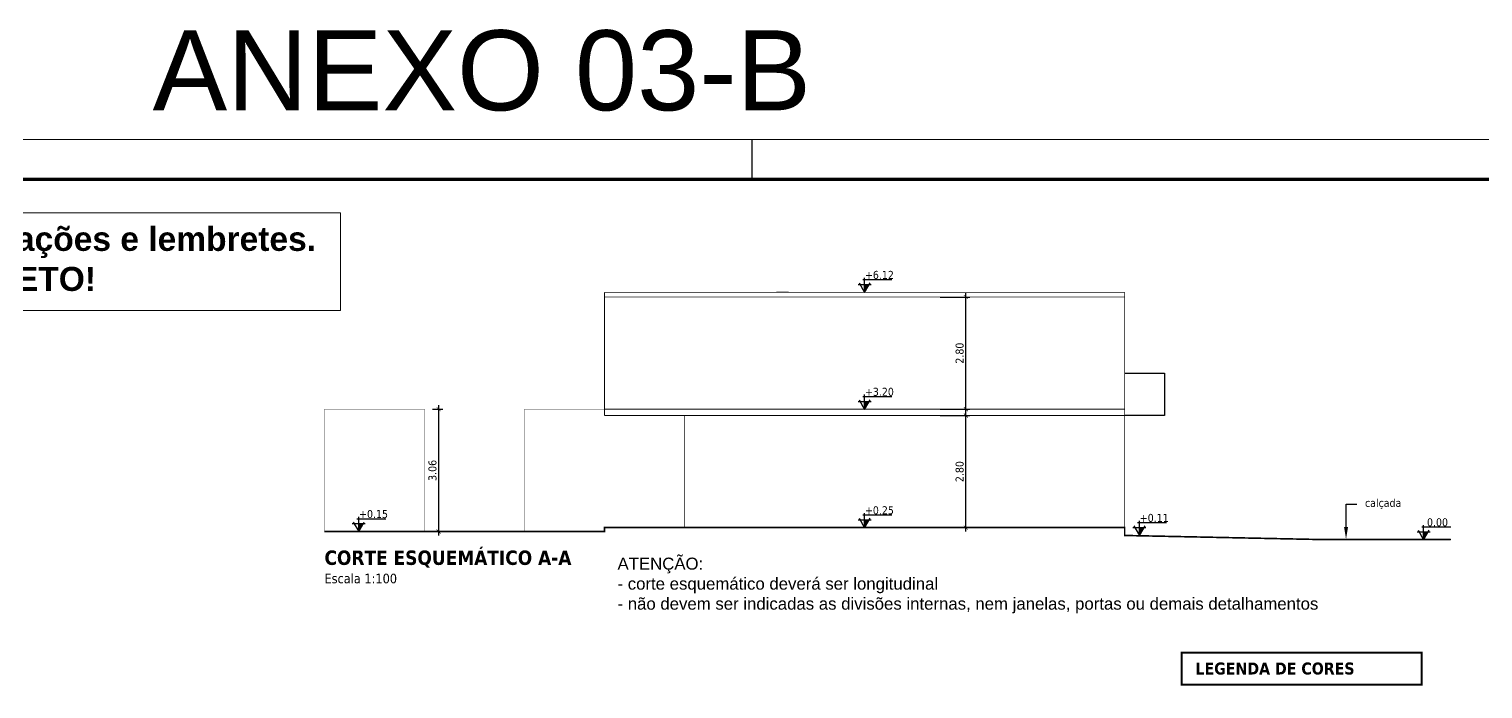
# Model space of a CAD drawing. Extents: x 1213.3 to 1312.5, y 1263.9 to 1309.5.
# Drawn here: x 1248.2 to 1284.54, y 1293.05 to 1309.53 of the extents above; entities that cross this region are included whole.
import ezdxf
from ezdxf import colors
from ezdxf.entities.mleader import LeaderData, LeaderLine
from ezdxf.enums import TextEntityAlignment as Align
from ezdxf.math import Vec2, Vec3

# ---------------------------------------------------------------- set-up
doc = ezdxf.new("R2010")
doc.units = 0
doc.layers.add('Observações - NÃO PLOTAR', color=200, linetype='Continuous', plot=False)
doc.styles.add('_arial decreto', font='arial.ttf')
doc.styles.add('_tahoma decreto', font='tahoma.ttf')
doc.dimstyles.new('100 COM LINHAS DECRETO', dxfattribs={"dimtxt": 0.2, "dimasz": 0.1, "dimexe": 0.1, "dimexo": 0.2, "dimgap": 0.05, "dimtad": 1, "dimzin": 4, "dimdsep": 46, "dimtxsty": '_tahoma decreto', "dimblk": 'ARCHTICK', "dimcen": 2, "dimdle": 0.1, "dimazin": 0, "dimtfac": 1, "dimtofl": 0, "dimtmove": 2, "dimatfit": 3, "dimldrblk": 'OPEN30', "dimfxl": 1, "dimtolj": 1, "dimtzin": 0, "dimarcsym": 0})

# ---------------------------------------------------------------- blocks, each defined once
blk = doc.blocks.new('_ArchTick')
at = {"color": 0, "linetype": 'ByBlock', "const_width": 0.15}
blk.add_lwpolyline([(-0.5, -0.5), (0.5, 0.5)], dxfattribs=at)
blk = doc.blocks.new('*D7')
at = {"color": 0, "lineweight": -2, "transparency": 16777216}
for p, q in [((1270.979, 1299.875), (1271.719, 1299.875)), ((1271.619, 1296.975), (1271.619, 1299.975)), ((1270.978, 1297.075), (1271.719, 1297.075))]:
    blk.add_line(p, q, dxfattribs=at)
at = {"layer": 'Defpoints', "color": 0, "ltscale": 2, "transparency": 16777216}
for p in [(1270.779, 1299.875), (1271.619, 1299.875), (1270.778, 1297.075)]:
    blk.add_point(p, dxfattribs=at)
at = {"color": 0, "lineweight": -2, "ltscale": 2, "transparency": 16777216, "xscale": 0.1, "yscale": 0.1, "zscale": 0.1}
for p, rotation in [((1271.619, 1299.875), 90), ((1271.619, 1297.075), 270)]:
    blk.add_blockref('_ArchTick', p, dxfattribs=dict(at, rotation=rotation))
at = {"color": 0, "ltscale": 2, "transparency": 16777216, "insert": (1271.464, 1298.475), "char_height": 0.2, "attachment_point": 5, "rotation": 90, "style": '_tahoma decreto'}
blk.add_mtext('\\A1;2.80', dxfattribs=at)
blk = doc.blocks.new('_Open30')
at = {"color": 0, "linetype": 'ByBlock', "lineweight": -2}
for p, q in [((-1, 0.27), (0, 0)), ((0, 0), (-1, -0.27)), ((0, 0), (-1, 0))]:
    blk.add_line(p, q, dxfattribs=at)
blk = doc.blocks.new('*D8')
at = {"color": 0, "lineweight": -2, "transparency": 16777216}
for p, q in [((1270.979, 1302.835), (1271.719, 1302.835)), ((1271.619, 1299.935), (1271.619, 1302.935)), ((1270.979, 1300.035), (1271.719, 1300.035))]:
    blk.add_line(p, q, dxfattribs=at)
at = {"layer": 'Defpoints', "color": 0, "ltscale": 2, "transparency": 16777216}
for p in [(1270.779, 1302.835), (1271.619, 1302.835), (1270.779, 1300.035)]:
    blk.add_point(p, dxfattribs=at)
at = {"color": 0, "lineweight": -2, "ltscale": 2, "transparency": 16777216, "xscale": 0.1, "yscale": 0.1, "zscale": 0.1}
for p, rotation in [((1271.619, 1302.835), 90), ((1271.619, 1300.035), 270)]:
    blk.add_blockref('_ArchTick', p, dxfattribs=dict(at, rotation=rotation))
at = {"color": 0, "ltscale": 2, "transparency": 16777216, "insert": (1271.464, 1301.435), "char_height": 0.2, "attachment_point": 5, "rotation": 90, "style": '_tahoma decreto'}
blk.add_mtext('\\A1;2.80', dxfattribs=at)
blk = doc.blocks.new('*D9')
at = {"color": 0, "lineweight": -2, "transparency": 16777216}
for p, q in [((1258.285, 1300.035), (1258.542, 1300.035)), ((1258.442, 1296.875), (1258.442, 1300.135)), ((1258.285, 1296.975), (1258.542, 1296.975))]:
    blk.add_line(p, q, dxfattribs=at)
at = {"layer": 'Defpoints', "color": 0, "ltscale": 2, "transparency": 16777216}
for p in [(1258.085, 1300.035), (1258.442, 1300.035), (1258.085, 1296.975)]:
    blk.add_point(p, dxfattribs=at)
at = {"color": 0, "lineweight": -2, "ltscale": 2, "transparency": 16777216, "xscale": 0.1, "yscale": 0.1, "zscale": 0.1}
for p, rotation in [((1258.442, 1300.035), 90), ((1258.442, 1296.975), 270)]:
    blk.add_blockref('_ArchTick', p, dxfattribs=dict(at, rotation=rotation))
at = {"color": 0, "ltscale": 2, "transparency": 16777216, "insert": (1258.288, 1298.505), "char_height": 0.2, "attachment_point": 5, "rotation": 90, "style": '_tahoma decreto'}
blk.add_mtext('\\A1;3.06', dxfattribs=at)
blk = doc.blocks.new('NÃO PLOTAR')
at = {"layer": 'Observações - NÃO PLOTAR', "color": 200, "linetype": 'Continuous', "lineweight": 0}
blk.add_lwpolyline([(1226.798, 1304.939), (1255.987, 1304.939), (1255.987, 1302.504), (1226.798, 1302.504)], close=True, dxfattribs=at)
at = {"layer": 'Observações - NÃO PLOTAR', "color": 200, "linetype": 'Continuous', "lineweight": 0, "attachment_point": 4, "style": '_arial decreto'}
for s, insert, char_height, width in [('{\\fArial|b1|i0|c0|p34;ATENÇÃO: textos em ROXO sao meramente orientações e lembretes. \\P\\pxqc;NÃO PODEM CONSTAR EM PROJETO!}', (1227.664, 1303.785), 0.6, 28.87396), ('ATENÇÃO: \\P- corte esquemático deverá ser longitudinal\\P- não devem ser indicadas as divisões internas, nem janelas, portas ou demais detalhamentos', (1262.912, 1295.63), 0.3, 19.25082)]:
    blk.add_mtext(s, dxfattribs=dict(at, insert=insert, char_height=char_height, width=width))

msp = doc.modelspace()

# ---------------------------------------------------------------- hatches: boundary and pattern name
for points in [[(1269.2039, 1303.1495), (1269.0879, 1303.1495), (1269.0879, 1302.9495)], [(1269.2039, 1300.2295), (1269.0879, 1300.2295), (1269.0879, 1300.0295)], [(1256.5604, 1297.1754), (1256.4444, 1297.1754), (1256.4444, 1296.9754)], [(1269.2039, 1297.2695), (1269.0879, 1297.2695), (1269.0879, 1297.0695)], [(1276.074, 1297.0795), (1275.958, 1297.0795), (1275.958, 1296.8795)], [(1283.1767, 1296.9695), (1283.0607, 1296.9695), (1283.0607, 1296.7695)]]:
    msp.add_hatch(color=7).paths.add_polyline_path(points)

# ---------------------------------------------------------------- linework, layer by layer
at = {"color": 7}
for p, q in [((1266.271, 1306.7748), (1266.271, 1305.7748)), ((1268.9256, 1303.1495), (1269.2501, 1303.1495)), ((1269.0416, 1303.2718), (1269.7647, 1303.2718)), ((1269.0879, 1302.9495), (1269.0879, 1303.3181)), ((1268.9256, 1300.2295), (1269.2501, 1300.2295)), ((1269.0416, 1300.3518), (1269.7647, 1300.3518)), ((1269.0879, 1300.0295), (1269.0879, 1300.3981)), ((1256.3982, 1297.2977), (1257.1213, 1297.2977)), ((1256.4444, 1296.9754), (1256.4444, 1297.3439)), ((1269.0416, 1297.3918), (1269.7647, 1297.3918)), ((1269.0879, 1297.0695), (1269.0879, 1297.4381)), ((1256.2822, 1297.1754), (1256.6067, 1297.1754)), ((1268.9256, 1297.2695), (1269.2501, 1297.2695)), ((1275.7958, 1297.0795), (1276.1202, 1297.0795)), ((1275.9118, 1297.2018), (1276.6348, 1297.2018)), ((1275.958, 1296.8795), (1275.958, 1297.2481)), ((1282.8984, 1296.9695), (1283.2229, 1296.9695)), ((1283.0144, 1297.0918), (1283.7375, 1297.0918)), ((1283.0607, 1296.7695), (1283.0607, 1297.1381))]:
    msp.add_line(p, q, dxfattribs=at)
at = {"color": 7, "linetype": 'Continuous', "lineweight": 0}
for p, q in [((1267.0357, 1302.9554), (1266.8857, 1302.9554)), ((1267.0357, 1302.9554), (1267.1857, 1302.9554)), ((1267.0357, 1300.0354), (1266.8857, 1300.0354)), ((1267.0357, 1300.0354), (1267.1857, 1300.0354)), ((1267.0357, 1297.0754), (1266.8857, 1297.0754)), ((1283.5875, 1296.7754), (1283.4375, 1296.7754)), ((1283.5875, 1296.7754), (1283.7375, 1296.7754))]:
    msp.add_line(p, q, dxfattribs=at)
at = {"color": 7, "lineweight": 9}
msp.add_lwpolyline([(1215.771, 1267.7748), (1215.771, 1306.7748), (1305.771, 1306.7748), (1305.771, 1267.7748), (1215.771, 1267.7748)], close=True, dxfattribs=at)
for points, const_width in [([(1216.771, 1268.7748), (1302.271, 1268.7748), (1302.271, 1305.7748), (1216.771, 1305.7748), (1216.771, 1268.7748)], 0.08), ([(1277.0089, 1293.1522), (1283.0089, 1293.1522), (1283.0089, 1293.9522), (1277.0089, 1293.9522)], 0.05)]:
    msp.add_lwpolyline(points, close=True, dxfattribs=dict(at, const_width=const_width))
at = {"color": 7}
for points in [[(1268.9487, 1303.1895), (1269.0879, 1302.9495), (1269.2271, 1303.1895)], [(1275.5875, 1300.9354), (1276.5875, 1300.9354), (1276.5875, 1300.0529)], [(1268.9487, 1300.2695), (1269.0879, 1300.0295), (1269.2271, 1300.2695)], [(1276.5875, 1300.0529), (1276.5875, 1299.8754), (1275.5875, 1299.8754)], [(1268.9487, 1297.3095), (1269.0879, 1297.0695), (1269.2271, 1297.3095)], [(1256.3052, 1297.2154), (1256.4444, 1296.9754), (1256.5836, 1297.2154)], [(1275.8188, 1297.1195), (1275.958, 1296.8795), (1276.0972, 1297.1195)], [(1282.9215, 1297.0095), (1283.0607, 1296.7695), (1283.1999, 1297.0095)]]:
    msp.add_lwpolyline(points, dxfattribs=at)
at = {"color": 7, "linetype": 'Continuous', "lineweight": 0, "const_width": 0.02}
for points in [[(1275.5875, 1302.9554), (1262.5882, 1302.9554)], [(1262.5882, 1302.9554), (1262.5883, 1299.8754)], [(1275.5875, 1302.8354), (1262.5882, 1302.8354)], [(1275.5875, 1297.0754), (1275.5875, 1302.9554)], [(1275.5875, 1300.0354), (1262.5882, 1300.0354)], [(1275.5875, 1299.8754), (1262.5882, 1299.8754)], [(1264.5881, 1297.0753), (1264.5883, 1299.8754)]]:
    msp.add_lwpolyline(points, dxfattribs=at)
at = {"color": 7, "const_width": 0.01}
msp.add_lwpolyline([(1255.5875, 1300.0354), (1258.0846, 1300.0354), (1258.0846, 1296.9754), (1255.5875, 1296.9754)], close=True, dxfattribs=at)
at = {"color": 7}
for points, const_width in [([(1260.5846, 1296.9754), (1260.5846, 1300.0354), (1262.5882, 1300.0354)], 0.01), ([(1255.5875, 1296.9754), (1262.5882, 1296.9754), (1262.5882, 1297.0754), (1275.5875, 1297.0754), (1275.5875, 1296.8795), (1280.5875, 1296.7754), (1283.7375, 1296.7754)], 0.04)]:
    msp.add_lwpolyline(points, dxfattribs=dict(at, const_width=const_width))

# ---------------------------------------------------------------- block references
at = {"ltscale": 2}
msp.add_blockref('NÃO PLOTAR', (0, 0), dxfattribs=at)

# ---------------------------------------------------------------- texts
at = {"ltscale": 2, "style": '_arial decreto'}
msp.add_text('ANEXO 03-B', height=2, dxfattribs=at).set_placement((1259.521, 1307.5011), align=Align.CENTER)
at = {"color": 7, "linetype": 'Continuous', "lineweight": 0, "style": '_tahoma decreto'}
for s, insert, char_height, attachment_point in [('\\pxql;+6.12', (1269.0962, 1303.285), 0.2, 7), ('\\pxql;+3.20', (1269.0962, 1300.365), 0.2, 7), ('\\pxql;+0.15', (1256.4528, 1297.3109), 0.2, 7), ('\\pxql;+0.25', (1269.0962, 1297.405), 0.2, 7), ('\\pxql;+0.11', (1275.9664, 1297.215), 0.2, 7), ('\\pxql; 0.00', (1283.0691, 1297.105), 0.2, 7), ('{\\fTahoma|b1|i0|c0|p34;CORTE ESQUEMÁTICO A-A}', (1255.5875, 1296.0714), 0.36, 7), ('\\pxql;Escala 1:100', (1255.5875, 1295.6795), 0.24, 7), ('\\pxql;{\\fTahoma|b1|i0|c0|p34;LEGENDA DE CORES}', (1277.3589, 1293.5522), 0.3, 4)]:
    msp.add_mtext(s, dxfattribs=dict(at, insert=insert, char_height=char_height, attachment_point=attachment_point))

# ---------------------------------------------------------------- dimensions: what is measured, and where the dimension line sits
at = {"color": 7}
for base, p1, p2, picture, middle in [((1271.619, 1302.8354), (1270.7785, 1300.0354), (1270.7785, 1302.8354), '*D8', (1271.4644, 1301.4354)), ((1258.4418, 1300.0354), (1258.0846, 1296.9754), (1258.0846, 1300.0354), '*D9', (1258.2877, 1298.5054)), ((1271.619, 1299.8754), (1270.7784, 1297.0753), (1270.7785, 1299.8754), '*D7', (1271.4644, 1298.4753))]:
    dim = msp.add_linear_dim(base=base, p1=p1, p2=p2, angle=90, dimstyle='100 COM LINHAS DECRETO', dxfattribs=at)
    dim.commit()
    dim.dimension.update_dxf_attribs({"geometry": picture, "text_midpoint": middle})

# ---------------------------------------------------------------- leaders
ml = msp.add_multileader_mtext('Standard', dxfattribs=at)
ml.set_content('{\\fTahoma|b0|i0|c0|p34;calçada}', color=7, style='_arial decreto')
ml.set_leader_properties(linetype='ByLayer', lineweight=-1)
ml.build(insert=Vec2(0, 0))
ml.multileader.update_dxf_attribs({"text_left_attachment_type": 2, "text_right_attachment_type": 2, "text_top_attachment_type": 0, "text_bottom_attachment_type": 0, "dogleg_length": 0.1, "arrow_head_size": 0.3})
ctx = ml.context
ctx.base_point, ctx.char_height, ctx.arrow_head_size, ctx.landing_gap_size, ctx.plane_origin = Vec3(1281.3947, 1297.6593), 0.2, 0.3, 0.2, Vec3(1283.9284, 1295.0501)
ctx.left_attachment, ctx.right_attachment = 2, 2
notes = []
notes.append((ctx, [(0, (1, 1, 0), (1281.1213, 1297.6593), (1, 0), 0.2734, [(0, [(1281.1213, 1296.7883)], 256, [])])]))
ctx.mtext.insert, ctx.mtext.flow_direction = Vec3(1281.5947, 1297.7922), 5
for ctx, leaders in notes:
    for number, flags, end, landing, length, lines in leaders:
        leader = LeaderData()
        leader.index, (leader.has_last_leader_line, leader.has_dogleg_vector, leader.attachment_direction) = number, flags
        leader.last_leader_point, leader.dogleg_vector, leader.dogleg_length = Vec3(end), Vec3(landing), length
        for number, points, colour, breaks in lines:
            line = LeaderLine()
            line.index, line.vertices, line.color, line.breaks = number, Vec3.list(points), colors.encode_raw_color(colour), breaks
            leader.lines.append(line)
        ctx.leaders.append(leader)

doc.saveas('drawing.dxf')
